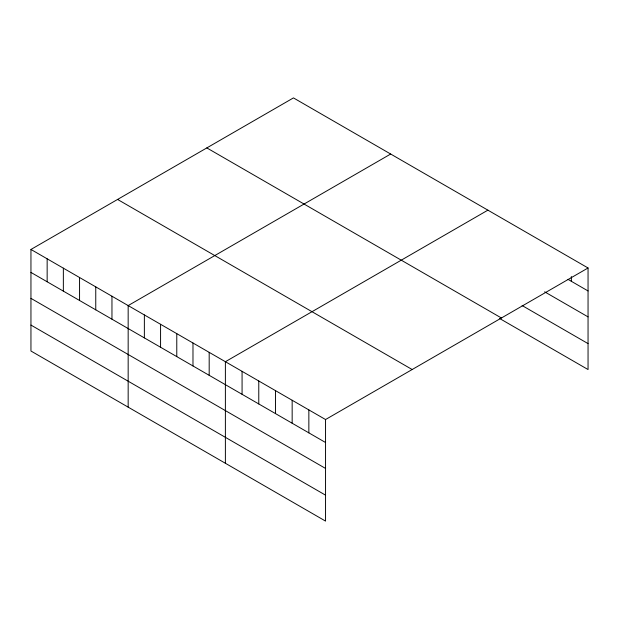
<?xml version="1.0" encoding="UTF-8"?>
<svg xmlns="http://www.w3.org/2000/svg" width="619" height="619" viewBox="0 0 619 619"><rect width="100%" height="100%" fill="white"/><g stroke="black" fill="none" stroke-linecap="round" stroke-linejoin="round"><path stroke-width="0.93" d="M30.95 249.457L325.548 419.535L325.548 521.097L30.95 351.019L30.95 249.457L293.452 97.903L588.05 267.981L588.05 369.543L499.572 318.46M390.674 154.03L128.164 305.585L128.164 407.147M487.888 210.158L225.386 361.713L225.386 463.275M325.548 419.535L588.05 267.981M568.018 279.378L588.05 290.945M544.643 291.828L588.05 316.882M522.111 305.538L588.05 343.607M206.831 147.91L501.421 317.996M117.579 199.442L412.169 369.528M30.95 272.422L325.548 442.5M30.95 298.358L325.548 468.436M30.95 325.076L325.548 495.161M571.352 276.523L571.352 281.312M308.85 409.902L308.85 432.867M292.16 400.261L292.16 423.226M275.463 390.628L275.463 413.585M258.773 380.987L258.773 403.952M242.075 371.346L242.075 394.311M209.183 352.358L209.183 375.315M192.981 343.003L192.981 365.961M176.779 333.649L176.779 356.606M160.569 324.294L160.569 347.251M144.366 314.939L144.366 337.897M111.962 296.23L111.962 319.195M95.759 286.876L95.759 309.84M79.557 277.521L79.557 300.486M63.355 268.166L63.355 291.131M47.152 258.812L47.152 281.777"/></g></svg>
